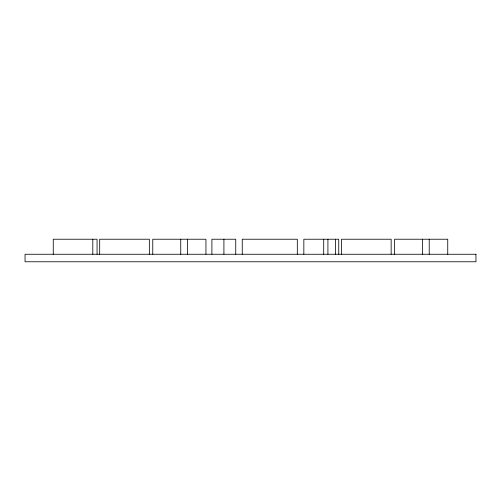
<?xml version="1.0" encoding="UTF-8"?>
<svg xmlns="http://www.w3.org/2000/svg" width="501" height="501" viewBox="0 0 501 501"><rect width="100%" height="100%" fill="white"/><g stroke="black" fill="none" stroke-linecap="round" stroke-linejoin="round"><path stroke-width="0.75" d="M447.744 254.257L447.744 239.227L394.569 239.227L394.569 254.257M429.219 239.227L429.219 254.257M422.543 239.227L422.543 254.257M391.149 254.257L391.149 239.227L341.488 239.227L341.488 254.257M338.751 254.257L338.751 239.227L303.838 239.227L303.838 254.257M335.438 239.227L335.438 254.257M327.917 239.227L327.917 254.257M323.709 239.227L323.709 254.257M297.318 254.257L297.318 239.227L242.252 239.227L242.252 254.257M235.746 254.257L235.746 239.227L211.904 239.227L211.904 254.257M223.916 239.227L223.916 254.257M205.942 254.257L205.942 239.227L152.767 239.227L152.767 254.257M187.418 239.227L187.418 254.257M180.742 239.227L180.742 254.257M149.348 254.257L149.348 239.227L99.686 239.227L99.686 254.257M97.062 254.257L97.062 239.227L53.256 239.227L53.256 254.257M92.804 239.227L92.804 254.257M475.95 254.257L25.05 254.257L25.05 261.772L475.95 261.772L475.95 254.257"/></g></svg>
